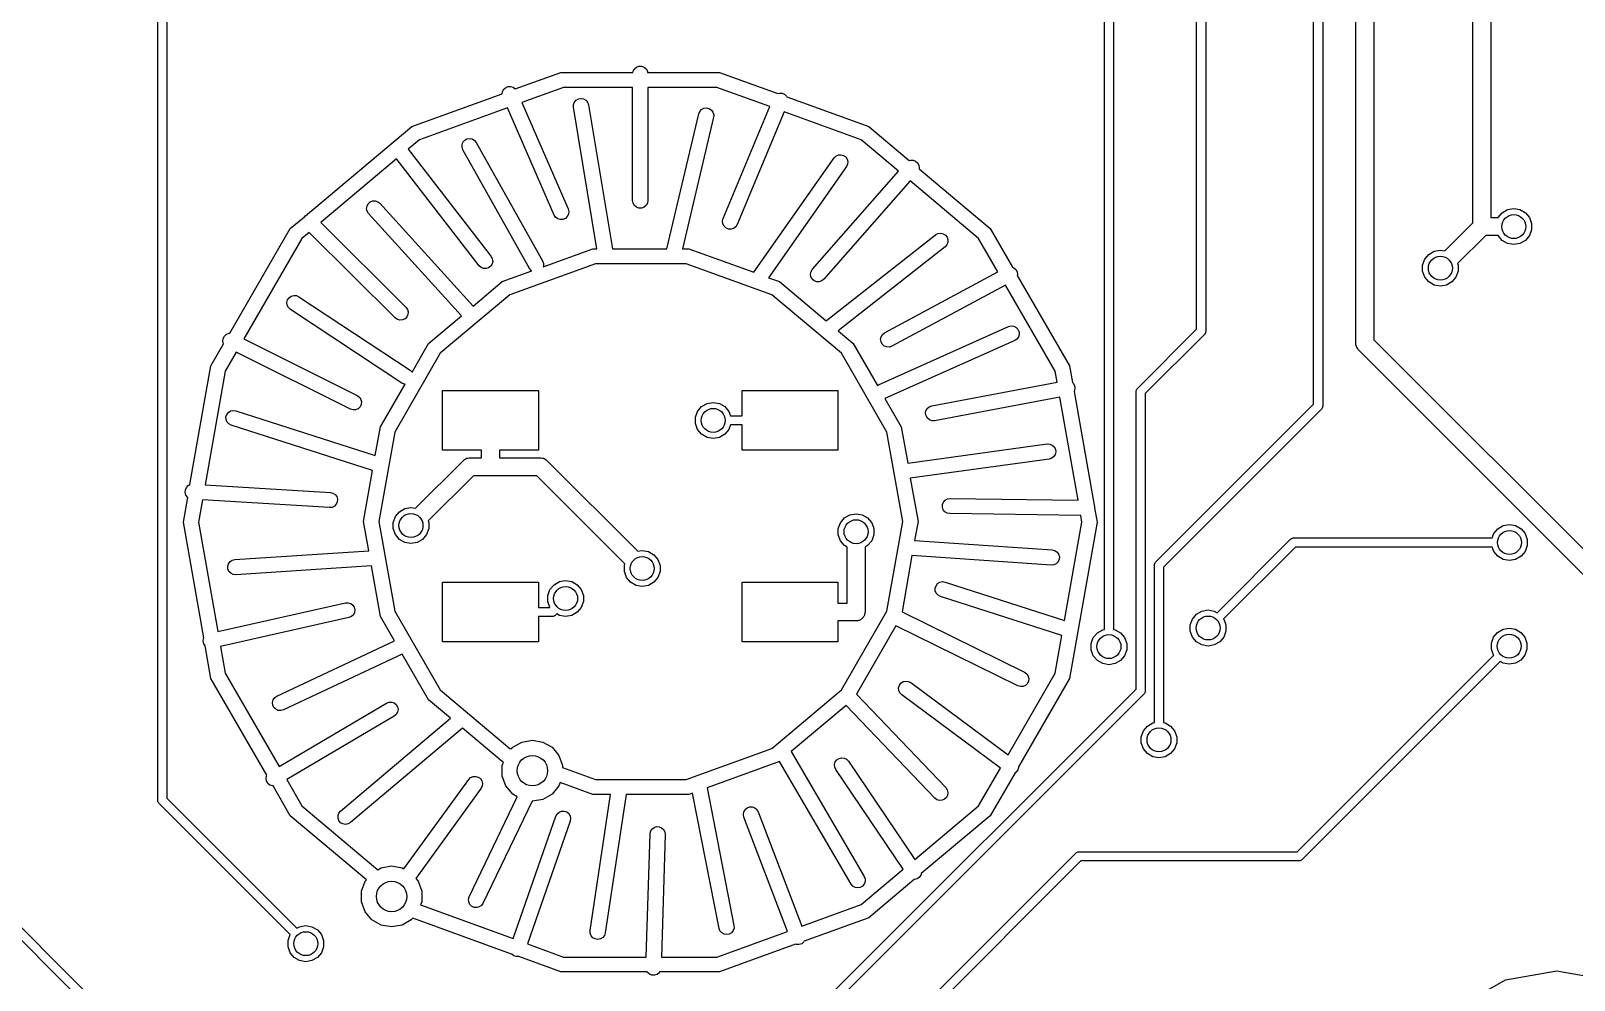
# Model space of a CAD drawing. Extents: x 0 to 100, y -163 to 0.
# Drawn here: x 27.03 to 52.79, y -145.15 to -129.3 of the extents above; entities that cross this region are included whole.
import ezdxf

# ---------------------------------------------------------------- set-up
doc = ezdxf.new("R2010")
doc.units = 0
doc.header["$MEASUREMENT"] = 0
doc.layers.add('BLACK', color=7, linetype='CONTINUOUS')

msp = doc.modelspace()

# ---------------------------------------------------------------- linework, layer by layer
at = {"layer": 'Black'}
for p, q in [((46.4883, -134.279), (46.4883, -105.562)), ((46.6407, -105.53), (46.6407, -134.31)), ((48.44, -135.53), (48.44, -113.162)), ((48.5924, -113.194), (48.5924, -135.561)), ((29.1448, -142.143), (29.1448, -116.789)), ((29.2972, -116.789), (29.2972, -142.111)), ((51.1013, -132.501), (51.1013, -118.384)), ((51.4013, -118.384), (51.4013, -132.413)), ((49.1466, -134.517), (49.1466, -120.184)), ((49.4466, -120.184), (49.4466, -134.454)), ((44.9481, -139.291), (44.9481, -120.793)), ((45.1005, -120.825), (45.1005, -139.291)), ((35.1143, -130.266), (35.8756, -129.989)), ((35.8756, -129.989), (37.0767, -129.989)), ((37.0767, -129.989), (37.0807, -129.967)), ((37.0807, -129.967), (37.1027, -129.928)), ((37.1027, -129.928), (37.1365, -129.9)), ((37.1365, -129.9), (37.1779, -129.885)), ((37.1779, -129.885), (37.2221, -129.885)), ((37.2221, -129.885), (37.2635, -129.9)), ((37.2635, -129.9), (37.2973, -129.928)), ((37.2973, -129.928), (37.3193, -129.967)), ((37.3193, -129.967), (37.3233, -129.989)), ((37.3233, -129.989), (38.5244, -129.989)), ((38.5244, -129.989), (39.4963, -130.343)), ((33.3865, -130.895), (34.8946, -130.346)), ((34.8946, -130.346), (34.8982, -130.314)), ((34.8982, -130.314), (34.9178, -130.275)), ((34.9178, -130.275), (34.9498, -130.244)), ((34.9498, -130.244), (34.9902, -130.227)), ((34.9902, -130.227), (35.0342, -130.224)), ((35.0342, -130.224), (35.0765, -130.236)), ((35.0765, -130.236), (35.112, -130.262)), ((35.112, -130.262), (35.1143, -130.266)), ((35.9197, -130.239), (35.2211, -130.493)), ((37.073, -130.239), (35.9197, -130.239)), ((37.073, -132.13), (37.073, -130.239)), ((38.4803, -130.239), (37.327, -130.239)), ((37.327, -130.239), (37.327, -132.13)), ((39.361, -130.56), (38.4803, -130.239)), ((39.4963, -130.343), (39.5236, -130.334)), ((39.5236, -130.334), (39.5677, -130.336)), ((39.5677, -130.336), (39.6084, -130.353)), ((39.6084, -130.353), (39.6409, -130.383)), ((34.982, -130.58), (33.5135, -131.115)), ((35.7636, -132.371), (34.982, -130.58)), ((35.2211, -130.493), (35.9964, -132.269)), ((36.0847, -130.571), (36.0852, -130.527)), ((36.4769, -132.933), (36.0847, -130.571)), ((36.0852, -130.527), (36.1007, -130.485)), ((36.1007, -130.485), (36.1293, -130.452)), ((36.1293, -130.452), (36.1678, -130.43)), ((36.1678, -130.43), (36.2113, -130.423)), ((36.2113, -130.423), (36.2546, -130.431)), ((36.2546, -130.431), (36.2926, -130.454)), ((36.2926, -130.454), (36.3206, -130.488)), ((36.3206, -130.488), (36.3353, -130.529)), ((36.3353, -130.529), (36.7343, -132.933)), ((38.1939, -130.64), (38.2241, -130.608)), ((38.2241, -130.608), (38.2636, -130.588)), ((38.2636, -130.588), (38.3074, -130.583)), ((38.3074, -130.583), (38.3503, -130.593)), ((38.3503, -130.593), (38.3871, -130.618)), ((38.5827, -132.431), (39.361, -130.56)), ((39.6409, -130.383), (39.6488, -130.398)), ((39.6488, -130.398), (41.0135, -130.895)), ((37.6429, -132.933), (38.1764, -130.681)), ((38.4236, -130.739), (37.9039, -132.933)), ((38.1764, -130.681), (38.1939, -130.64)), ((38.3871, -130.618), (38.4135, -130.653)), ((38.4135, -130.653), (38.4261, -130.695)), ((38.4261, -130.695), (38.4236, -130.739)), ((39.6, -130.647), (38.8173, -132.529)), ((40.8865, -131.115), (39.6, -130.647)), ((31.6121, -132.384), (33.3865, -130.895)), ((33.5135, -131.115), (33.3283, -131.27)), ((34.2408, -131.155), (34.2696, -131.122)), ((34.2696, -131.122), (34.3081, -131.1)), ((34.3081, -131.1), (34.3516, -131.093)), ((34.3516, -131.093), (34.3949, -131.101)), ((34.3949, -131.101), (34.4329, -131.124)), ((34.4329, -131.124), (34.4608, -131.158)), ((41.5102, -131.638), (40.8865, -131.115)), ((41.0135, -130.895), (41.6892, -131.462)), ((33.3283, -131.27), (34.7106, -133.062)), ((34.2247, -131.24), (34.2252, -131.196)), ((34.2392, -131.282), (34.2247, -131.24)), ((34.2252, -131.196), (34.2408, -131.155)), ((35.3492, -133.262), (34.2392, -131.282)), ((34.4608, -131.158), (35.5708, -133.138)), ((40.436, -131.417), (40.4673, -131.386)), ((40.4673, -131.386), (40.5072, -131.367)), ((40.5072, -131.367), (40.5512, -131.363)), ((40.5512, -131.363), (40.5938, -131.375)), ((40.5938, -131.375), (40.6299, -131.4)), ((33.1335, -131.434), (31.8668, -132.497)), ((34.5094, -133.218), (33.1335, -131.434)), ((39.096, -133.327), (40.436, -131.417)), ((40.644, -131.563), (39.3431, -133.417)), ((40.0745, -133.276), (41.5102, -131.638)), ((40.6299, -131.4), (40.6551, -131.436)), ((40.6626, -131.523), (40.644, -131.563)), ((40.6551, -131.436), (40.6665, -131.479)), ((40.6665, -131.479), (40.6626, -131.523)), ((41.6892, -131.462), (41.7106, -131.454)), ((41.7106, -131.454), (41.7547, -131.455)), ((41.7547, -131.455), (41.7958, -131.471)), ((41.7958, -131.471), (41.829, -131.5)), ((41.829, -131.5), (41.8502, -131.539)), ((41.8502, -131.539), (41.857, -131.583)), ((41.857, -131.583), (41.8536, -131.6)), ((41.8536, -131.6), (43.0426, -132.597)), ((41.7048, -131.801), (40.2655, -133.444)), ((42.848, -132.761), (41.7048, -131.801)), ((32.6596, -132.182), (32.6923, -132.153)), ((32.6923, -132.153), (32.7331, -132.136)), ((32.7331, -132.136), (32.7772, -132.134)), ((32.7772, -132.134), (32.8192, -132.148)), ((32.8192, -132.148), (32.8541, -132.175)), ((37.0807, -132.173), (37.073, -132.13)), ((37.327, -132.13), (37.3193, -132.173)), ((31.3574, -132.597), (31.5952, -132.398)), ((31.5952, -132.398), (31.6068, -132.386)), ((31.6068, -132.386), (31.6121, -132.384)), ((32.6331, -132.265), (32.6391, -132.221)), ((32.6424, -132.308), (32.6331, -132.265)), ((32.6391, -132.221), (32.6596, -132.182)), ((32.6659, -132.345), (32.6424, -132.308)), ((34.2158, -134.054), (32.6659, -132.345)), ((32.8541, -132.175), (34.4105, -133.891)), ((35.788, -132.408), (35.7636, -132.371)), ((35.8235, -132.434), (35.788, -132.408)), ((35.9822, -132.395), (35.9502, -132.426)), ((36.0018, -132.356), (35.9822, -132.395)), ((35.9964, -132.269), (36.0068, -132.312)), ((36.0068, -132.312), (36.0018, -132.356)), ((37.1027, -132.212), (37.0807, -132.173)), ((37.1365, -132.24), (37.1027, -132.212)), ((37.1779, -132.255), (37.1365, -132.24)), ((37.2221, -132.255), (37.1779, -132.255)), ((37.2635, -132.24), (37.2221, -132.255)), ((37.2973, -132.212), (37.2635, -132.24)), ((37.3193, -132.173), (37.2973, -132.212)), ((51.4013, -132.413), (51.5209, -132.413)), ((51.5209, -132.413), (51.5211, -132.413)), ((51.5211, -132.413), (51.5883, -132.333)), ((51.5883, -132.333), (51.6789, -132.281)), ((51.6789, -132.281), (51.7819, -132.262)), ((51.7819, -132.262), (51.8849, -132.281)), ((51.8849, -132.281), (51.9755, -132.333)), ((51.9755, -132.333), (52.0427, -132.413)), ((52.0427, -132.413), (52.0785, -132.511)), ((30.3482, -134.345), (31.3574, -132.597)), ((31.6714, -132.66), (31.552, -132.761)), ((33.1105, -134.09), (31.6714, -132.66)), ((31.8668, -132.497), (33.2895, -133.91)), ((35.8658, -132.446), (35.8235, -132.434)), ((35.9098, -132.443), (35.8658, -132.446)), ((35.9502, -132.426), (35.9098, -132.443)), ((38.5731, -132.474), (38.5827, -132.431)), ((38.5788, -132.518), (38.5731, -132.474)), ((38.5991, -132.557), (38.5788, -132.518)), ((38.6316, -132.587), (38.5991, -132.557)), ((38.6723, -132.604), (38.6316, -132.587)), ((38.7164, -132.606), (38.6723, -132.604)), ((38.7585, -132.593), (38.7164, -132.606)), ((38.7935, -132.566), (38.7585, -132.593)), ((38.8173, -132.529), (38.7935, -132.566)), ((42.1704, -132.679), (42.2141, -132.673)), ((42.2141, -132.673), (42.2573, -132.682)), ((43.0426, -132.597), (43.4156, -133.244)), ((50.6327, -132.97), (51.1013, -132.501)), ((52.0785, -132.616), (52.0427, -132.714)), ((52.0785, -132.511), (52.0785, -132.616)), ((31.552, -132.761), (30.5828, -134.439)), ((35.5809, -133.234), (36.4065, -132.933)), ((36.4065, -132.933), (36.4769, -132.933)), ((36.7343, -132.933), (37.6429, -132.933)), ((37.9039, -132.933), (38.0135, -132.933)), ((38.0135, -132.933), (39.0959, -133.327)), ((40.3115, -134.13), (42.1315, -132.7)), ((42.2885, -132.9), (40.5017, -134.304)), ((42.1315, -132.7), (42.1704, -132.679)), ((42.2573, -132.682), (42.2947, -132.705)), ((42.3179, -132.867), (42.2885, -132.9)), ((42.2947, -132.705), (42.322, -132.74)), ((42.3343, -132.826), (42.3179, -132.867)), ((42.322, -132.74), (42.3357, -132.782)), ((42.3357, -132.782), (42.3343, -132.826)), ((43.1721, -133.322), (42.848, -132.761)), ((51.3134, -132.713), (50.845, -133.182)), ((51.5209, -132.713), (51.3134, -132.713)), ((51.5211, -132.714), (51.5209, -132.713)), ((51.5883, -132.794), (51.5211, -132.714)), ((51.6789, -132.846), (51.5883, -132.794)), ((51.7819, -132.865), (51.6789, -132.846)), ((51.8849, -132.846), (51.7819, -132.865)), ((51.9755, -132.794), (51.8849, -132.846)), ((52.0427, -132.714), (51.9755, -132.794)), ((34.7275, -133.188), (34.7038, -133.226)), ((34.7106, -133.062), (34.731, -133.102)), ((34.7369, -133.145), (34.7275, -133.188)), ((34.731, -133.102), (34.7369, -133.145)), ((36.4506, -133.183), (35.0235, -133.703)), ((35.5708, -133.138), (35.5853, -133.18)), ((35.5853, -133.18), (35.5848, -133.224)), ((37.9694, -133.183), (36.4506, -133.183)), ((39.3965, -133.703), (37.9694, -133.183)), ((50.2604, -133.206), (50.2962, -133.107)), ((50.2962, -133.107), (50.3634, -133.027)), ((50.3634, -133.027), (50.454, -132.975)), ((50.454, -132.975), (50.557, -132.957)), ((50.557, -132.957), (50.6327, -132.97)), ((50.845, -133.182), (50.8536, -133.206)), ((34.542, -133.247), (34.5094, -133.218)), ((34.5828, -133.264), (34.542, -133.247)), ((34.6269, -133.266), (34.5828, -133.264)), ((34.6689, -133.253), (34.6269, -133.266)), ((34.7038, -133.226), (34.6689, -133.253)), ((34.8965, -133.483), (35.3894, -133.304)), ((35.3771, -133.296), (35.3492, -133.262)), ((35.3894, -133.304), (35.3771, -133.296)), ((35.5848, -133.224), (35.5809, -133.234)), ((39.0959, -133.327), (39.096, -133.327)), ((39.3431, -133.417), (39.5235, -133.483)), ((40.043, -133.357), (40.0516, -133.314)), ((40.0498, -133.401), (40.043, -133.357)), ((40.071, -133.44), (40.0498, -133.401)), ((40.0516, -133.314), (40.0745, -133.276)), ((40.1041, -133.469), (40.071, -133.44)), ((40.2655, -133.444), (40.2311, -133.471)), ((41.2799, -134.338), (43.1721, -133.322)), ((43.4156, -133.244), (43.4369, -133.252)), ((43.4369, -133.252), (43.4698, -133.281)), ((43.4698, -133.281), (43.4906, -133.32)), ((43.4906, -133.32), (43.4969, -133.364)), ((43.4969, -133.364), (43.4938, -133.379)), ((43.4938, -133.379), (44.367, -134.891)), ((50.2604, -133.31), (50.2604, -133.206)), ((50.2962, -133.408), (50.2604, -133.31)), ((50.3634, -133.488), (50.2962, -133.408)), ((50.8178, -133.408), (50.7506, -133.488)), ((50.8536, -133.31), (50.8178, -133.408)), ((50.8536, -133.206), (50.8536, -133.31)), ((35.0235, -133.703), (33.8601, -134.679)), ((34.4105, -133.891), (34.8965, -133.483)), ((40.5599, -134.679), (39.3965, -133.703)), ((39.5235, -133.483), (40.3044, -134.138)), ((40.1453, -133.485), (40.1041, -133.469)), ((40.1894, -133.486), (40.1453, -133.485)), ((40.2311, -133.471), (40.1894, -133.486)), ((43.2992, -133.542), (41.4001, -134.562)), ((44.1284, -134.978), (43.2992, -133.542)), ((50.454, -133.541), (50.3634, -133.488)), ((50.557, -133.559), (50.454, -133.541)), ((50.66, -133.541), (50.557, -133.559)), ((50.7506, -133.488), (50.66, -133.541)), ((31.3032, -133.832), (31.3135, -133.789)), ((31.3082, -133.876), (31.3032, -133.832)), ((31.3279, -133.916), (31.3082, -133.876)), ((31.3135, -133.789), (31.3378, -133.753)), ((31.3599, -133.946), (31.3279, -133.916)), ((31.3378, -133.753), (31.3733, -133.726)), ((33.2199, -135.176), (31.3599, -133.946)), ((31.3733, -133.726), (31.4156, -133.714)), ((31.4156, -133.714), (31.4596, -133.716)), ((31.4596, -133.716), (31.5001, -133.734)), ((31.5001, -133.734), (33.3601, -134.964)), ((33.2895, -133.91), (33.3149, -133.946)), ((33.3149, -133.946), (33.3265, -133.989)), ((33.1467, -134.115), (33.1105, -134.09)), ((33.1893, -134.127), (33.1467, -134.115)), ((33.2333, -134.123), (33.1893, -134.127)), ((33.2732, -134.104), (33.2333, -134.123)), ((33.3043, -134.073), (33.2732, -134.104)), ((33.3228, -134.032), (33.3043, -134.073)), ((33.3265, -133.989), (33.3228, -134.032)), ((33.6655, -134.516), (34.2158, -134.054)), ((40.3044, -134.138), (40.3115, -134.13)), ((30.2332, -134.478), (30.2383, -134.434)), ((30.2435, -134.521), (30.2332, -134.478)), ((30.2383, -134.434), (30.258, -134.394)), ((30.258, -134.394), (30.29, -134.364)), ((30.29, -134.364), (30.3305, -134.346)), ((30.3305, -134.346), (30.3482, -134.345)), ((30.5828, -134.439), (32.4768, -135.386)), ((40.5017, -134.304), (40.7545, -134.516)), ((41.1782, -135.204), (43.3482, -134.234)), ((41.2131, -134.446), (41.2221, -134.403)), ((41.2194, -134.49), (41.2131, -134.446)), ((41.2221, -134.403), (41.2453, -134.365)), ((41.2453, -134.365), (41.2799, -134.338)), ((43.4518, -134.466), (41.2849, -135.435)), ((43.3482, -134.234), (43.391, -134.223)), ((43.391, -134.223), (43.4348, -134.228)), ((43.4348, -134.228), (43.4745, -134.247)), ((43.4884, -134.441), (43.4518, -134.466)), ((43.4745, -134.247), (43.5052, -134.279)), ((43.5142, -134.406), (43.4884, -134.441)), ((43.5052, -134.279), (43.5232, -134.319)), ((43.5263, -134.363), (43.5142, -134.406)), ((43.5232, -134.319), (43.5263, -134.363)), ((45.5007, -135.266), (46.4883, -134.279)), ((46.6184, -134.364), (45.6308, -135.352)), ((46.6203, -134.362), (46.6184, -134.364)), ((46.6229, -134.359), (46.6203, -134.362)), ((46.6278, -134.351), (46.6229, -134.359)), ((46.6336, -134.343), (46.6278, -134.351)), ((46.6344, -134.339), (46.6336, -134.343)), ((46.6361, -134.336), (46.6344, -134.339)), ((46.6378, -134.327), (46.6361, -134.336)), ((46.6404, -134.317), (46.6378, -134.327)), ((46.6407, -134.31), (46.6401, -134.314)), ((46.6401, -134.314), (46.6404, -134.317)), ((49.4466, -134.454), (53.3931, -138.401)), ((30.033, -134.891), (30.2454, -134.523)), ((30.2454, -134.523), (30.2435, -134.521)), ((30.4555, -134.66), (30.2716, -134.978)), ((32.3632, -135.614), (30.4555, -134.66)), ((33.8601, -134.679), (33.1007, -135.994)), ((33.3902, -134.993), (33.6655, -134.516)), ((41.3193, -135.994), (40.5599, -134.679)), ((40.7545, -134.516), (41.1592, -135.217)), ((41.2402, -134.529), (41.2194, -134.49)), ((41.2731, -134.558), (41.2402, -134.529)), ((41.3141, -134.574), (41.2731, -134.558)), ((41.3582, -134.576), (41.3141, -134.574)), ((41.4001, -134.562), (41.3582, -134.576)), ((49.1477, -134.523), (49.1466, -134.517)), ((49.1472, -134.53), (49.1477, -134.523)), ((49.1522, -134.549), (49.1472, -134.53)), ((49.1556, -134.568), (49.1522, -134.549)), ((49.1589, -134.574), (49.1556, -134.568)), ((49.1607, -134.58), (49.1589, -134.574)), ((49.1719, -134.596), (49.1607, -134.58)), ((49.1817, -134.613), (49.1719, -134.596)), ((49.1867, -134.617), (49.1817, -134.613)), ((49.1905, -134.623), (49.1867, -134.617)), ((53.137, -138.569), (49.1905, -134.623)), ((29.6835, -136.873), (30.033, -134.891)), ((30.2716, -134.978), (29.9371, -136.875)), ((33.3601, -134.964), (33.3902, -134.993)), ((44.1608, -135.163), (44.1284, -134.978)), ((44.367, -134.891), (44.4159, -135.169)), ((32.862, -135.907), (33.2738, -135.194)), ((33.2604, -135.194), (33.2199, -135.176)), ((33.2738, -135.194), (33.2604, -135.194)), ((41.1592, -135.217), (41.1782, -135.204)), ((42.0666, -135.555), (44.1608, -135.163)), ((44.4159, -135.169), (44.4264, -135.177)), ((44.4264, -135.177), (44.4489, -135.215)), ((44.4489, -135.215), (44.457, -135.259)), ((32.4768, -135.386), (32.5122, -135.413)), ((32.5122, -135.413), (32.5365, -135.449)), ((32.5365, -135.449), (32.5468, -135.492)), ((32.5468, -135.492), (32.5417, -135.536)), ((33.9, -136.3), (33.9, -135.3)), ((33.9, -135.3), (35.5, -135.3)), ((35.5, -135.3), (35.5, -136.3)), ((38.3156, -135.517), (38.4186, -135.499)), ((38.4186, -135.499), (38.5216, -135.517)), ((38.9, -135.724), (38.9, -135.3)), ((38.9, -135.3), (40.5, -135.3)), ((40.5, -135.3), (40.5, -136.3)), ((41.2849, -135.435), (41.558, -135.907)), ((44.2049, -135.413), (42.1134, -135.805)), ((44.5079, -137.131), (44.2049, -135.413)), ((44.4498, -135.302), (44.4419, -135.316)), ((44.4419, -135.316), (44.7767, -137.215)), ((44.457, -135.259), (44.4498, -135.302)), ((45.4784, -135.32), (45.479, -135.317)), ((45.4784, -140.286), (45.4784, -135.32)), ((45.4787, -135.314), (45.4813, -135.304)), ((45.479, -135.317), (45.4787, -135.314)), ((45.4813, -135.304), (45.483, -135.294)), ((45.483, -135.294), (45.4847, -135.291)), ((45.4847, -135.291), (45.4855, -135.288)), ((45.4855, -135.288), (45.4913, -135.28)), ((45.4913, -135.28), (45.4962, -135.271)), ((45.4962, -135.271), (45.4988, -135.269)), ((45.4988, -135.269), (45.5007, -135.266)), ((45.6308, -135.352), (45.6308, -140.318)), ((30.2842, -135.743), (30.2976, -135.701)), ((30.2859, -135.787), (30.2842, -135.743)), ((30.2976, -135.701), (30.3247, -135.666)), ((30.3247, -135.666), (30.362, -135.642)), ((30.362, -135.642), (30.4051, -135.633)), ((30.4051, -135.633), (30.4488, -135.639)), ((30.4488, -135.639), (32.7777, -136.386)), ((32.4055, -135.626), (32.3632, -135.614)), ((32.4495, -135.624), (32.4055, -135.626)), ((32.49, -135.606), (32.4495, -135.624)), ((32.522, -135.576), (32.49, -135.606)), ((32.5417, -135.536), (32.522, -135.576)), ((38.122, -135.748), (38.1578, -135.649)), ((38.122, -135.852), (38.122, -135.748)), ((38.1578, -135.649), (38.225, -135.569)), ((38.225, -135.569), (38.3156, -135.517)), ((38.5216, -135.517), (38.6122, -135.569)), ((38.6122, -135.569), (38.6794, -135.649)), ((38.6794, -135.649), (38.7065, -135.724)), ((38.7065, -135.724), (38.9, -135.724)), ((41.963, -135.681), (41.9702, -135.638)), ((41.9711, -135.725), (41.963, -135.681)), ((41.9702, -135.638), (41.9918, -135.599)), ((41.9936, -135.763), (41.9711, -135.725)), ((41.9918, -135.599), (42.0253, -135.571)), ((42.0277, -135.791), (41.9936, -135.763)), ((42.0253, -135.571), (42.0666, -135.555)), ((45.8059, -138.164), (48.44, -135.53)), ((48.5701, -135.615), (45.936, -138.249)), ((48.572, -135.613), (48.5701, -135.615)), ((48.5746, -135.61), (48.572, -135.613)), ((48.5795, -135.602), (48.5746, -135.61)), ((48.5853, -135.594), (48.5795, -135.602)), ((48.5861, -135.59), (48.5853, -135.594)), ((48.5878, -135.587), (48.5861, -135.59)), ((48.5895, -135.578), (48.5878, -135.587)), ((48.5921, -135.568), (48.5895, -135.578)), ((48.5924, -135.561), (48.5918, -135.565)), ((48.5918, -135.565), (48.5921, -135.568)), ((30.3026, -135.828), (30.2859, -135.787)), ((30.3322, -135.86), (30.3026, -135.828)), ((30.3712, -135.881), (30.3322, -135.86)), ((32.7332, -136.638), (30.3712, -135.881)), ((32.7777, -136.386), (32.862, -135.907)), ((33.1007, -135.994), (32.837, -137.49)), ((38.1578, -135.951), (38.122, -135.852)), ((38.225, -136.031), (38.1578, -135.951)), ((38.6794, -135.951), (38.6122, -136.031)), ((38.7065, -135.876), (38.6794, -135.951)), ((38.9, -135.876), (38.7065, -135.876)), ((38.9, -136.3), (38.9, -135.876)), ((41.583, -137.49), (41.3193, -135.994)), ((41.558, -135.907), (41.6646, -136.513)), ((42.0693, -135.805), (42.0277, -135.791)), ((42.1134, -135.805), (42.0693, -135.805)), ((38.3156, -136.083), (38.225, -136.031)), ((38.4186, -136.101), (38.3156, -136.083)), ((38.5216, -136.083), (38.4186, -136.101)), ((38.6122, -136.031), (38.5216, -136.083)), ((41.6646, -136.513), (43.9928, -136.194)), ((43.9928, -136.194), (44.0369, -136.196)), ((44.0369, -136.196), (44.0777, -136.213)), ((44.0777, -136.213), (44.1104, -136.242)), ((44.1104, -136.242), (44.1309, -136.281)), ((44.1309, -136.281), (44.1369, -136.325)), ((33.4487, -137.268), (34.2488, -136.468)), ((34.55, -136.3), (33.9, -136.3)), ((34.2488, -136.468), (34.2542, -136.464)), ((34.2542, -136.464), (34.2585, -136.459)), ((34.2585, -136.459), (34.2755, -136.449)), ((34.2755, -136.449), (34.2915, -136.438)), ((34.2915, -136.438), (34.2979, -136.436)), ((34.2979, -136.436), (34.3036, -136.433)), ((34.3036, -136.433), (34.3229, -136.43)), ((34.3229, -136.43), (34.3418, -136.425)), ((34.3418, -136.425), (34.3484, -136.425)), ((34.3484, -136.425), (34.3549, -136.424)), ((34.3549, -136.424), (34.55, -136.424)), ((34.55, -136.424), (34.55, -136.3)), ((35.5, -136.3), (34.85, -136.3)), ((34.85, -136.3), (34.85, -136.424)), ((34.85, -136.424), (35.5339, -136.424)), ((35.5339, -136.424), (35.5404, -136.425)), ((35.5404, -136.425), (35.547, -136.425)), ((35.547, -136.425), (35.5659, -136.43)), ((35.5659, -136.43), (35.5852, -136.433)), ((35.5852, -136.433), (35.5909, -136.436)), ((35.5909, -136.436), (35.5973, -136.438)), ((35.5973, -136.438), (35.6133, -136.449)), ((35.6133, -136.449), (35.6303, -136.459)), ((35.6303, -136.459), (35.6346, -136.464)), ((35.6346, -136.464), (35.64, -136.468)), ((35.64, -136.468), (37.1577, -137.986)), ((40.5, -136.3), (38.9, -136.3)), ((44.0272, -136.446), (41.7088, -136.763)), ((44.0692, -136.432), (44.0272, -136.446)), ((44.1041, -136.405), (44.0692, -136.432)), ((44.1276, -136.368), (44.1041, -136.405)), ((44.1369, -136.325), (44.1276, -136.368)), ((32.583, -137.49), (32.7332, -136.638)), ((34.417, -136.724), (33.661, -137.48)), ((34.7, -136.724), (34.417, -136.724)), ((35.4718, -136.724), (34.7, -136.724)), ((36.9454, -138.198), (35.4718, -136.724)), ((41.7088, -136.763), (41.837, -137.49)), ((29.6038, -137.004), (29.6065, -136.96)), ((29.6163, -137.047), (29.6038, -137.004)), ((29.6065, -136.96), (29.6241, -136.92)), ((29.6426, -137.082), (29.6163, -137.047)), ((29.6241, -136.92), (29.6545, -136.888)), ((29.6545, -136.888), (29.6835, -136.873)), ((29.9371, -136.875), (32.0277, -137.003)), ((32.0277, -137.003), (32.0706, -137.014)), ((32.0706, -137.014), (32.1074, -137.038)), ((32.1074, -137.038), (32.1337, -137.073)), ((29.573, -137.5), (29.6463, -137.085)), ((29.6463, -137.085), (29.6426, -137.082)), ((29.8927, -137.127), (29.827, -137.5)), ((32.0123, -137.257), (29.8927, -137.127)), ((32.0561, -137.252), (32.0123, -137.257)), ((32.0955, -137.232), (32.0561, -137.252)), ((32.1259, -137.2), (32.0955, -137.232)), ((32.1435, -137.16), (32.1259, -137.2)), ((32.1337, -137.073), (32.1462, -137.116)), ((32.1462, -137.116), (32.1435, -137.16)), ((33.1794, -137.325), (33.27, -137.273)), ((33.27, -137.273), (33.373, -137.255)), ((33.373, -137.255), (33.4487, -137.268)), ((42.2447, -137.25), (42.2452, -137.206)), ((42.2592, -137.292), (42.2447, -137.25)), ((42.2452, -137.206), (42.2609, -137.165)), ((42.2871, -137.326), (42.2592, -137.292)), ((42.2609, -137.165), (42.2896, -137.132)), ((42.2896, -137.132), (42.3281, -137.11)), ((42.3281, -137.11), (42.3717, -137.103)), ((42.3717, -137.103), (44.5079, -137.131)), ((44.7767, -137.215), (44.7853, -137.24)), ((44.7853, -137.24), (44.7851, -137.262)), ((44.7851, -137.262), (44.827, -137.5)), ((29.9138, -139.432), (29.573, -137.5)), ((29.827, -137.5), (30.1485, -139.323)), ((32.6689, -137.977), (32.583, -137.49)), ((32.837, -137.49), (33.1007, -138.986)), ((33.0764, -137.504), (33.1122, -137.405)), ((33.0764, -137.608), (33.0764, -137.504)), ((33.1122, -137.405), (33.1794, -137.325)), ((33.661, -137.48), (33.6696, -137.504)), ((33.6696, -137.504), (33.6696, -137.608)), ((40.5061, -137.607), (40.5419, -137.509)), ((40.5419, -137.509), (40.6091, -137.429)), ((40.6091, -137.429), (40.6997, -137.376)), ((40.6997, -137.376), (40.8027, -137.358)), ((40.8027, -137.358), (40.9057, -137.376)), ((40.9057, -137.376), (40.9963, -137.429)), ((40.9963, -137.429), (41.0635, -137.509)), ((41.0635, -137.509), (41.0993, -137.607)), ((41.3193, -138.986), (41.583, -137.49)), ((41.837, -137.49), (41.781, -137.808)), ((42.325, -137.349), (42.2871, -137.326)), ((42.3683, -137.357), (42.325, -137.349)), ((44.5528, -137.386), (42.3683, -137.357)), ((44.284, -139.139), (44.573, -137.5)), ((44.827, -137.5), (44.367, -140.109)), ((44.573, -137.5), (44.5528, -137.386)), ((51.5163, -137.609), (51.6069, -137.556)), ((51.6069, -137.556), (51.7099, -137.538)), ((51.7099, -137.538), (51.8129, -137.556)), ((51.8129, -137.556), (51.9035, -137.609)), ((33.1122, -137.706), (33.0764, -137.608)), ((33.1794, -137.787), (33.1122, -137.706)), ((33.27, -137.839), (33.1794, -137.787)), ((33.5666, -137.787), (33.476, -137.839)), ((33.6338, -137.706), (33.5666, -137.787)), ((33.6696, -137.608), (33.6338, -137.706)), ((40.5061, -137.711), (40.5061, -137.607)), ((40.5419, -137.81), (40.5061, -137.711)), ((40.6091, -137.89), (40.5419, -137.81)), ((41.0635, -137.81), (40.9963, -137.89)), ((41.0993, -137.711), (41.0635, -137.81)), ((41.0993, -137.607), (41.0993, -137.711)), ((41.781, -137.808), (44.0786, -137.963)), ((46.8282, -139.011), (48.0536, -137.785)), ((48.0536, -137.785), (48.0564, -137.783)), ((48.0564, -137.783), (48.0585, -137.781)), ((48.0585, -137.781), (48.0671, -137.776)), ((48.0671, -137.776), (48.0753, -137.77)), ((48.0753, -137.77), (48.0785, -137.769)), ((48.0785, -137.769), (48.0814, -137.768)), ((48.0814, -137.768), (48.0912, -137.766)), ((48.0912, -137.766), (48.1009, -137.763)), ((48.1009, -137.763), (48.1042, -137.764)), ((48.1042, -137.764), (48.1075, -137.763)), ((48.1075, -137.763), (51.422, -137.763)), ((51.422, -137.763), (51.4491, -137.689)), ((51.4491, -137.689), (51.5163, -137.609)), ((51.9035, -137.609), (51.9707, -137.689)), ((51.9707, -137.689), (52.0065, -137.787)), ((52.0065, -137.787), (52.0065, -137.891)), ((30.4317, -138.123), (32.6689, -137.977)), ((33.373, -137.857), (33.27, -137.839)), ((33.476, -137.839), (33.373, -137.857)), ((37.1577, -137.986), (37.2334, -137.972)), ((37.2334, -137.972), (37.3364, -137.991)), ((37.3364, -137.991), (37.427, -138.043)), ((37.427, -138.043), (37.4942, -138.123)), ((40.6527, -137.915), (40.6091, -137.89)), ((40.6527, -138.85), (40.6527, -137.915)), ((40.9963, -137.89), (40.9527, -137.915)), ((40.9527, -137.915), (40.9527, -139)), ((41.7367, -138.059), (41.5711, -138.998)), ((44.0614, -138.217), (41.7367, -138.059)), ((44.0786, -137.963), (44.1214, -137.974)), ((44.1214, -137.974), (44.158, -137.998)), ((44.158, -137.998), (44.184, -138.034)), ((44.184, -138.034), (44.1963, -138.076)), ((44.1963, -138.076), (44.1933, -138.12)), ((48.1391, -137.915), (46.9391, -139.115)), ((51.422, -137.915), (48.1391, -137.915)), ((51.4491, -137.99), (51.422, -137.915)), ((51.5163, -138.07), (51.4491, -137.99)), ((51.6069, -138.122), (51.5163, -138.07)), ((51.9035, -138.07), (51.8129, -138.122)), ((51.9707, -137.99), (51.9035, -138.07)), ((52.0065, -137.891), (51.9707, -137.99)), ((30.3138, -138.236), (30.3261, -138.194)), ((30.3166, -138.28), (30.3138, -138.236)), ((30.3344, -138.321), (30.3166, -138.28)), ((30.3261, -138.194), (30.3522, -138.158)), ((30.3649, -138.352), (30.3344, -138.321)), ((30.3522, -138.158), (30.3889, -138.134)), ((30.3889, -138.134), (30.4317, -138.123)), ((32.7133, -138.229), (30.4483, -138.377)), ((32.862, -139.073), (32.7133, -138.229)), ((36.9368, -138.221), (36.9454, -138.198)), ((36.9368, -138.326), (36.9368, -138.221)), ((36.9726, -138.424), (36.9368, -138.326)), ((37.4942, -138.123), (37.53, -138.221)), ((37.53, -138.326), (37.4942, -138.424)), ((37.53, -138.221), (37.53, -138.326)), ((44.1053, -138.212), (44.0614, -138.217)), ((44.1449, -138.193), (44.1053, -138.212)), ((44.1754, -138.161), (44.1449, -138.193)), ((44.1933, -138.12), (44.1754, -138.161)), ((45.7836, -138.218), (45.7842, -138.214)), ((45.7836, -140.847), (45.7836, -138.218)), ((45.7839, -138.211), (45.7865, -138.202)), ((45.7842, -138.214), (45.7839, -138.211)), ((45.7865, -138.202), (45.7882, -138.192)), ((45.7882, -138.192), (45.7899, -138.189)), ((45.7899, -138.189), (45.7907, -138.186)), ((45.7907, -138.186), (45.7965, -138.177)), ((45.7965, -138.177), (45.8014, -138.169)), ((45.8014, -138.169), (45.804, -138.167)), ((45.804, -138.167), (45.8059, -138.164)), ((45.936, -138.249), (45.936, -140.847)), ((51.7099, -138.14), (51.6069, -138.122)), ((51.8129, -138.122), (51.7099, -138.14)), ((30.4044, -138.372), (30.3649, -138.352)), ((30.4483, -138.377), (30.4044, -138.372)), ((33.9, -139.5), (33.9, -138.5)), ((33.9, -138.5), (35.5, -138.5)), ((35.5, -138.5), (35.5, -138.924)), ((35.6937, -138.624), (35.7609, -138.544)), ((35.7609, -138.544), (35.8515, -138.491)), ((35.8515, -138.491), (35.9545, -138.473)), ((35.9545, -138.473), (36.0575, -138.491)), ((36.0575, -138.491), (36.1481, -138.544)), ((36.1481, -138.544), (36.2153, -138.624)), ((37.0398, -138.504), (36.9726, -138.424)), ((37.1304, -138.556), (37.0398, -138.504)), ((37.2334, -138.575), (37.1304, -138.556)), ((37.3364, -138.556), (37.2334, -138.575)), ((37.427, -138.504), (37.3364, -138.556)), ((37.4942, -138.424), (37.427, -138.504)), ((38.9, -139.5), (38.9, -138.5)), ((38.9, -138.5), (40.5, -138.5)), ((40.5, -138.5), (40.5, -138.85)), ((42.1242, -138.603), (42.1376, -138.561)), ((42.1376, -138.561), (42.1647, -138.526)), ((42.1647, -138.526), (42.202, -138.502)), ((42.202, -138.502), (42.2451, -138.493)), ((42.2451, -138.493), (42.2888, -138.499)), ((42.2888, -138.499), (44.284, -139.139)), ((30.1485, -139.323), (32.2823, -138.846)), ((32.2823, -138.846), (32.3263, -138.844)), ((32.3263, -138.844), (32.3684, -138.857)), ((32.3684, -138.857), (32.4035, -138.884)), ((35.6579, -138.722), (35.6937, -138.624)), ((35.6579, -138.827), (35.6579, -138.722)), ((35.6933, -138.924), (35.6579, -138.827)), ((36.2153, -138.624), (36.2511, -138.722)), ((36.2511, -138.827), (36.2153, -138.925)), ((36.2511, -138.722), (36.2511, -138.827)), ((40.5, -138.85), (40.6527, -138.85)), ((42.1259, -138.647), (42.1242, -138.603)), ((42.1426, -138.688), (42.1259, -138.647)), ((42.1722, -138.72), (42.1426, -138.688)), ((42.2112, -138.741), (42.1722, -138.72)), ((44.2395, -139.392), (42.2112, -138.741)), ((32.3377, -139.094), (30.1927, -139.574)), ((32.3784, -139.077), (32.3377, -139.094)), ((32.4109, -139.047), (32.3784, -139.077)), ((32.4035, -138.884), (32.4272, -138.921)), ((32.4312, -139.008), (32.4109, -139.047)), ((32.4272, -138.921), (32.4369, -138.964)), ((32.4369, -138.964), (32.4312, -139.008)), ((33.0988, -139.483), (32.862, -139.073)), ((33.1007, -138.986), (33.8601, -140.301)), ((35.5, -138.924), (35.6933, -138.924)), ((35.7289, -139.076), (35.5, -139.076)), ((35.5, -139.076), (35.5, -139.5)), ((35.7322, -139.076), (35.7289, -139.076)), ((35.7355, -139.076), (35.7322, -139.076)), ((35.7452, -139.073), (35.7355, -139.076)), ((35.755, -139.072), (35.7452, -139.073)), ((35.7579, -139.07), (35.755, -139.072)), ((35.7611, -139.069), (35.7579, -139.07)), ((35.7693, -139.063), (35.7611, -139.069)), ((35.7779, -139.058), (35.7693, -139.063)), ((35.78, -139.056), (35.7779, -139.058)), ((35.7828, -139.054), (35.78, -139.056)), ((35.8057, -139.031), (35.7828, -139.054)), ((35.8515, -139.057), (35.8057, -139.031)), ((35.9545, -139.076), (35.8515, -139.057)), ((36.0575, -139.057), (35.9545, -139.076)), ((36.1481, -139.005), (36.0575, -139.057)), ((36.2153, -138.925), (36.1481, -139.005)), ((40.5599, -140.301), (41.3193, -138.986)), ((40.8991, -139.115), (40.8878, -139.121)), ((40.9076, -139.105), (40.8991, -139.115)), ((40.9176, -139.096), (40.9076, -139.105)), ((40.9242, -139.085), (40.9176, -139.096)), ((40.9326, -139.075), (40.9242, -139.085)), ((40.9371, -139.063), (40.9326, -139.075)), ((40.9437, -139.051), (40.9371, -139.063)), ((40.9459, -139.038), (40.9437, -139.051)), ((40.9504, -139.026), (40.9459, -139.038)), ((40.9527, -139), (40.9504, -139.013)), ((40.9504, -139.013), (40.9504, -139.026)), ((41.5711, -138.998), (43.6162, -140.006)), ((46.4186, -139.117), (46.4858, -139.037)), ((46.4858, -139.037), (46.5764, -138.984)), ((46.5764, -138.984), (46.6794, -138.966)), ((46.6794, -138.966), (46.7824, -138.984)), ((46.7824, -138.984), (46.8282, -139.011)), ((46.9391, -139.115), (46.9402, -139.117)), ((40.8027, -139.15), (40.5, -139.15)), ((40.5, -139.15), (40.5, -139.5)), ((40.8156, -139.148), (40.8027, -139.15)), ((41.4671, -139.23), (40.8082, -140.371)), ((40.8287, -139.148), (40.8156, -139.148)), ((40.8411, -139.143), (40.8287, -139.148)), ((40.854, -139.141), (40.8411, -139.143)), ((40.8654, -139.134), (40.854, -139.141)), ((40.8777, -139.13), (40.8654, -139.134)), ((40.8878, -139.121), (40.8777, -139.13)), ((43.5038, -140.234), (41.4671, -139.23)), ((44.7635, -139.428), (44.8307, -139.348)), ((44.8307, -139.348), (44.9213, -139.295)), ((44.9213, -139.295), (44.9481, -139.291)), ((45.1005, -139.291), (45.1273, -139.295)), ((45.1273, -139.295), (45.2179, -139.348)), ((45.2179, -139.348), (45.2851, -139.428)), ((46.3828, -139.215), (46.4186, -139.117)), ((46.3828, -139.32), (46.3828, -139.215)), ((46.4186, -139.418), (46.3828, -139.32)), ((46.9402, -139.117), (46.976, -139.215)), ((46.976, -139.32), (46.9402, -139.418)), ((46.976, -139.215), (46.976, -139.32)), ((51.4457, -139.42), (51.5129, -139.34)), ((51.5129, -139.34), (51.6035, -139.288)), ((51.6035, -139.288), (51.7065, -139.27)), ((51.7065, -139.27), (51.8095, -139.288)), ((51.8095, -139.288), (51.9001, -139.34)), ((51.9001, -139.34), (51.9673, -139.42)), ((29.9031, -139.486), (29.9088, -139.442)), ((29.9128, -139.529), (29.9031, -139.486)), ((29.9088, -139.442), (29.9138, -139.432)), ((29.9365, -139.566), (29.9128, -139.529)), ((29.9374, -139.567), (29.9365, -139.566)), ((30.033, -140.109), (29.9374, -139.567)), ((30.1927, -139.574), (30.2716, -140.022)), ((31.136, -140.405), (33.0988, -139.483)), ((35.5, -139.5), (33.9, -139.5)), ((40.5, -139.5), (38.9, -139.5)), ((44.1284, -140.022), (44.2395, -139.392)), ((44.7277, -139.526), (44.7635, -139.428)), ((44.7277, -139.631), (44.7277, -139.526)), ((44.7635, -139.729), (44.7277, -139.631)), ((45.2851, -139.428), (45.3209, -139.526)), ((45.3209, -139.631), (45.2851, -139.729)), ((45.3209, -139.526), (45.3209, -139.631)), ((46.4858, -139.498), (46.4186, -139.418)), ((46.5764, -139.55), (46.4858, -139.498)), ((46.6794, -139.568), (46.5764, -139.55)), ((46.7824, -139.55), (46.6794, -139.568)), ((46.873, -139.498), (46.7824, -139.55)), ((46.9402, -139.418), (46.873, -139.498)), ((51.4099, -139.519), (51.4457, -139.42)), ((51.4099, -139.623), (51.4099, -139.519)), ((51.4457, -139.721), (51.4099, -139.623)), ((51.9673, -139.42), (52.0031, -139.519)), ((52.0031, -139.623), (51.9673, -139.721)), ((52.0031, -139.519), (52.0031, -139.623)), ((33.2262, -139.703), (31.244, -140.635)), ((33.6655, -140.464), (33.2262, -139.703)), ((44.8307, -139.809), (44.7635, -139.729)), ((44.9213, -139.861), (44.8307, -139.809)), ((45.0243, -139.88), (44.9213, -139.861)), ((45.1273, -139.861), (45.0243, -139.88)), ((45.2179, -139.809), (45.1273, -139.861)), ((45.2851, -139.729), (45.2179, -139.809)), ((48.1665, -143.003), (51.4468, -139.723)), ((51.5577, -139.827), (48.252, -143.133)), ((51.4468, -139.723), (51.4457, -139.721)), ((51.6035, -139.854), (51.5577, -139.827)), ((51.7065, -139.872), (51.6035, -139.854)), ((51.8095, -139.854), (51.7065, -139.872)), ((51.9001, -139.802), (51.8095, -139.854)), ((51.9673, -139.721), (51.9001, -139.802)), ((30.9668, -141.726), (30.033, -140.109)), ((30.2716, -140.022), (31.1708, -141.579)), ((43.341, -141.385), (44.1284, -140.022)), ((44.367, -140.109), (43.5155, -141.583)), ((43.6162, -140.006), (43.6517, -140.032)), ((43.6517, -140.032), (43.6762, -140.069)), ((43.6762, -140.069), (43.6867, -140.112)), ((43.6867, -140.112), (43.6819, -140.156)), ((33.8601, -140.301), (35.0235, -141.277)), ((39.3965, -141.277), (40.5599, -140.301)), ((40.4451, -145.32), (45.4784, -140.286)), ((45.6085, -140.372), (40.5306, -145.45)), ((40.8082, -140.371), (42.3018, -141.932)), ((41.5138, -140.265), (41.5264, -140.223)), ((41.5165, -140.309), (41.5138, -140.265)), ((41.534, -140.35), (41.5165, -140.309)), ((41.5264, -140.223), (41.5528, -140.188)), ((41.5643, -140.382), (41.534, -140.35)), ((41.5528, -140.188), (41.5896, -140.163)), ((43.2132, -141.607), (41.5643, -140.382)), ((41.5896, -140.163), (41.6325, -140.153)), ((41.6325, -140.153), (41.6763, -140.158)), ((41.6763, -140.158), (41.7157, -140.178)), ((41.7157, -140.178), (43.341, -141.385)), ((43.5462, -140.246), (43.5038, -140.234)), ((43.5902, -140.243), (43.5462, -140.246)), ((43.6306, -140.226), (43.5902, -140.243)), ((43.6624, -140.195), (43.6306, -140.226)), ((43.6819, -140.156), (43.6624, -140.195)), ((45.6104, -140.369), (45.6085, -140.372)), ((45.613, -140.367), (45.6104, -140.369)), ((45.6179, -140.358), (45.613, -140.367)), ((45.6237, -140.35), (45.6179, -140.358)), ((45.6245, -140.347), (45.6237, -140.35)), ((45.6262, -140.344), (45.6245, -140.347)), ((45.6279, -140.334), (45.6262, -140.344)), ((45.6305, -140.325), (45.6279, -140.334)), ((45.6308, -140.318), (45.6302, -140.321)), ((45.6302, -140.321), (45.6305, -140.325)), ((31.0635, -140.509), (31.0747, -140.467)), ((31.0674, -140.553), (31.0635, -140.509)), ((31.0862, -140.593), (31.0674, -140.553)), ((31.0747, -140.467), (31.0999, -140.43)), ((31.1175, -140.624), (31.0862, -140.593)), ((31.0999, -140.43), (31.136, -140.405)), ((31.1575, -140.643), (31.1175, -140.624)), ((31.2015, -140.646), (31.1575, -140.643)), ((31.1708, -141.579), (32.9655, -140.521)), ((31.244, -140.635), (31.2015, -140.646)), ((32.9655, -140.521), (33.0068, -140.505)), ((33.0068, -140.505), (33.0509, -140.505)), ((33.0509, -140.505), (33.0925, -140.519)), ((33.0925, -140.519), (33.1265, -140.547)), ((33.1265, -140.547), (33.1489, -140.585)), ((33.1489, -140.585), (33.157, -140.629)), ((33.157, -140.629), (33.1497, -140.672)), ((34.033, -140.773), (33.6655, -140.464)), ((40.6386, -140.561), (39.7217, -141.331)), ((42.1182, -142.108), (40.6386, -140.561)), ((33.0945, -140.739), (31.2978, -141.799)), ((32.198, -142.323), (34.033, -140.773)), ((33.128, -140.711), (33.0945, -140.739)), ((33.1497, -140.672), (33.128, -140.711)), ((45.599, -140.984), (45.6662, -140.904)), ((45.6662, -140.904), (45.7568, -140.852)), ((45.7568, -140.852), (45.7836, -140.847)), ((45.936, -140.847), (45.9628, -140.852)), ((45.9628, -140.852), (46.0534, -140.904)), ((46.0534, -140.904), (46.1206, -140.984)), ((34.2305, -140.938), (32.362, -142.517)), ((34.8965, -141.497), (34.2305, -140.938)), ((35.0722, -141.259), (35.2256, -141.171)), ((35.2256, -141.171), (35.4, -141.14)), ((35.4, -141.14), (35.5744, -141.171)), ((35.5744, -141.171), (35.7278, -141.259)), ((45.5632, -141.083), (45.599, -140.984)), ((45.5632, -141.187), (45.5632, -141.083)), ((46.1206, -140.984), (46.1564, -141.083)), ((46.1564, -141.083), (46.1564, -141.187)), ((35.0235, -141.277), (35.0494, -141.287)), ((35.0494, -141.287), (35.0722, -141.259)), ((35.7278, -141.259), (35.8416, -141.395)), ((35.8416, -141.395), (35.9022, -141.561)), ((37.9694, -141.797), (39.3965, -141.277)), ((39.7217, -141.331), (40.9397, -143.416)), ((40.5184, -141.444), (40.5612, -141.433)), ((40.5612, -141.433), (40.605, -141.438)), ((45.599, -141.285), (45.5632, -141.187)), ((45.6662, -141.365), (45.599, -141.285)), ((45.7568, -141.418), (45.6662, -141.365)), ((45.8598, -141.436), (45.7568, -141.418)), ((45.9628, -141.418), (45.8598, -141.436)), ((46.0534, -141.365), (45.9628, -141.418)), ((46.1206, -141.285), (46.0534, -141.365)), ((46.1564, -141.187), (46.1206, -141.285)), ((34.9183, -141.505), (34.8965, -141.497)), ((34.8978, -141.561), (34.9183, -141.505)), ((34.8978, -141.739), (34.8978, -141.561)), ((35.9022, -141.561), (35.9022, -141.597)), ((35.9022, -141.597), (36.4506, -141.797)), ((39.5235, -141.497), (38.3147, -141.937)), ((39.5243, -141.496), (39.5235, -141.497)), ((40.7203, -143.544), (39.5243, -141.496)), ((40.4437, -141.547), (40.4559, -141.504)), ((40.4468, -141.591), (40.4437, -141.547)), ((40.4647, -141.631), (40.4468, -141.591)), ((40.4559, -141.504), (40.4818, -141.469)), ((41.5877, -143.297), (40.4647, -141.631)), ((40.4818, -141.469), (40.5184, -141.444)), ((40.605, -141.438), (40.6447, -141.457)), ((40.6447, -141.457), (40.6753, -141.489)), ((40.6753, -141.489), (41.7834, -143.133)), ((42.848, -142.239), (43.2132, -141.607)), ((43.4562, -141.686), (43.0426, -142.403)), ((43.4772, -141.672), (43.4562, -141.686)), ((43.5036, -141.637), (43.4772, -141.672)), ((43.5162, -141.595), (43.5036, -141.637)), ((43.5155, -141.583), (43.5162, -141.595)), ((30.953, -141.781), (30.9603, -141.738)), ((30.9611, -141.825), (30.953, -141.781)), ((30.9603, -141.738), (30.9668, -141.726)), ((30.9835, -141.863), (30.9611, -141.825)), ((31.0175, -141.891), (30.9835, -141.863)), ((31.0591, -141.905), (31.0175, -141.891)), ((31.0702, -141.905), (31.0591, -141.905)), ((31.3574, -142.403), (31.0702, -141.905)), ((31.2978, -141.799), (31.552, -142.239)), ((33.2555, -143.289), (34.3371, -141.796)), ((34.5429, -141.944), (33.4531, -143.449)), ((34.3371, -141.796), (34.3688, -141.765)), ((34.3688, -141.765), (34.4091, -141.747)), ((34.4091, -141.747), (34.4531, -141.744)), ((34.4531, -141.744), (34.4955, -141.756)), ((34.4955, -141.756), (34.5312, -141.782)), ((34.5312, -141.782), (34.5559, -141.818)), ((34.5621, -141.905), (34.5429, -141.944)), ((34.5559, -141.818), (34.5667, -141.861)), ((34.5667, -141.861), (34.5621, -141.905)), ((34.9584, -141.905), (34.8978, -141.739)), ((35.0722, -142.041), (34.9584, -141.905)), ((35.8416, -141.905), (35.7278, -142.041)), ((35.8621, -141.849), (35.8416, -141.905)), ((36.4065, -142.047), (35.8621, -141.849)), ((36.4506, -141.797), (37.9694, -141.797)), ((38.3147, -141.937), (38.7646, -144.236)), ((42.3018, -141.932), (42.3263, -141.969)), ((29.1454, -142.146), (29.1448, -142.143)), ((29.1451, -142.149), (29.1454, -142.146)), ((29.1477, -142.159), (29.1451, -142.149)), ((29.1494, -142.169), (29.1477, -142.159)), ((29.1511, -142.172), (29.1494, -142.169)), ((29.1519, -142.175), (29.1511, -142.172)), ((29.1577, -142.183), (29.1519, -142.175)), ((29.1626, -142.192), (29.1577, -142.183)), ((29.1652, -142.194), (29.1626, -142.192)), ((29.1671, -142.196), (29.1652, -142.194)), ((31.3572, -144.387), (29.1671, -142.196)), ((29.2972, -142.111), (31.4681, -144.282)), ((34.3455, -143.755), (35.1483, -142.085)), ((35.3944, -142.159), (34.5745, -143.865)), ((35.1483, -142.085), (35.0722, -142.041)), ((35.4, -142.16), (35.3944, -142.159)), ((35.5744, -142.129), (35.4, -142.16)), ((35.7278, -142.041), (35.5744, -142.129)), ((36.3644, -144.321), (36.7061, -142.047)), ((36.7061, -142.047), (36.4065, -142.047)), ((36.9629, -142.047), (36.6156, -144.359)), ((38.0135, -142.047), (36.9629, -142.047)), ((38.0731, -142.025), (38.0135, -142.047)), ((38.5154, -144.284), (38.0731, -142.025)), ((42.1538, -142.134), (42.1182, -142.108)), ((42.1961, -142.146), (42.1538, -142.134)), ((42.2402, -142.143), (42.1961, -142.146)), ((42.2805, -142.126), (42.2402, -142.143)), ((42.3124, -142.095), (42.2805, -142.126)), ((42.3319, -142.056), (42.3124, -142.095)), ((42.3263, -141.969), (42.3367, -142.012)), ((42.3367, -142.012), (42.3319, -142.056)), ((32.6294, -143.47), (31.3574, -142.403)), ((31.552, -142.239), (32.8197, -143.303)), ((32.1549, -142.398), (32.1698, -142.357)), ((32.155, -142.442), (32.1549, -142.398)), ((32.1702, -142.484), (32.155, -142.442)), ((32.1698, -142.357), (32.198, -142.323)), ((35.0768, -144.454), (35.7901, -142.408)), ((35.7901, -142.408), (35.8116, -142.37)), ((35.8116, -142.37), (35.845, -142.341)), ((35.845, -142.341), (35.8862, -142.325)), ((35.8862, -142.325), (35.9303, -142.325)), ((35.9303, -142.325), (35.972, -142.339)), ((35.972, -142.339), (36.0062, -142.367)), ((36.0062, -142.367), (36.0287, -142.405)), ((36.0287, -142.405), (36.037, -142.448)), ((36.037, -142.448), (36.0299, -142.492)), ((38.923, -142.382), (38.93, -142.338)), ((38.9313, -142.425), (38.923, -142.382)), ((38.93, -142.338), (38.9515, -142.3)), ((39.6571, -144.333), (38.9313, -142.425)), ((38.9515, -142.3), (38.9849, -142.271)), ((38.9849, -142.271), (39.0261, -142.255)), ((39.0261, -142.255), (39.0702, -142.255)), ((39.0702, -142.255), (39.1119, -142.269)), ((39.1119, -142.269), (39.1461, -142.297)), ((39.1461, -142.297), (39.1687, -142.335)), ((39.1687, -142.335), (39.8958, -144.246)), ((41.7834, -143.133), (42.848, -142.239)), ((43.0426, -142.403), (41.8921, -143.368)), ((25.294, -142.695), (27.9188, -145.32)), ((32.1987, -142.518), (32.1702, -142.484)), ((32.237, -142.539), (32.1987, -142.518)), ((32.2804, -142.547), (32.237, -142.539)), ((32.3238, -142.539), (32.2804, -142.547)), ((32.362, -142.517), (32.3238, -142.539)), ((36.0299, -142.492), (35.3155, -144.541)), ((37.2986, -144.761), (37.3631, -142.706)), ((37.3631, -142.706), (37.3721, -142.663)), ((37.3721, -142.663), (37.3953, -142.625)), ((37.3953, -142.625), (37.43, -142.598)), ((37.43, -142.598), (37.4719, -142.584)), ((37.4719, -142.584), (37.516, -142.586)), ((37.516, -142.586), (37.5569, -142.602)), ((37.6169, -142.714), (37.5527, -144.761)), ((37.5569, -142.602), (37.5898, -142.631)), ((37.5898, -142.631), (37.6106, -142.67)), ((37.6106, -142.67), (37.6169, -142.714)), ((27.811, -145.427), (25.2085, -142.825)), ((41.8709, -145.625), (44.4704, -143.025)), ((44.5559, -143.155), (41.9564, -145.755)), ((44.4704, -143.025), (44.4732, -143.023)), ((44.4732, -143.023), (44.4753, -143.021)), ((44.4753, -143.021), (44.4839, -143.016)), ((44.4839, -143.016), (44.4921, -143.01)), ((44.4921, -143.01), (44.4953, -143.009)), ((44.4953, -143.009), (44.4982, -143.008)), ((44.4982, -143.008), (44.508, -143.006)), ((44.508, -143.006), (44.5177, -143.003)), ((44.5177, -143.003), (44.521, -143.004)), ((44.521, -143.004), (44.5243, -143.003)), ((44.5243, -143.003), (48.1665, -143.003)), ((48.1981, -143.155), (44.5559, -143.155)), ((48.2014, -143.155), (48.1981, -143.155)), ((48.2047, -143.155), (48.2014, -143.155)), ((48.2144, -143.153), (48.2047, -143.155)), ((48.2242, -143.151), (48.2144, -143.153)), ((48.2271, -143.149), (48.2242, -143.151)), ((48.2303, -143.148), (48.2271, -143.149)), ((48.2385, -143.143), (48.2303, -143.148)), ((48.2471, -143.138), (48.2385, -143.143)), ((48.2492, -143.135), (48.2471, -143.138)), ((48.252, -143.133), (48.2492, -143.135)), ((32.5478, -143.661), (32.6084, -143.495)), ((32.6084, -143.495), (32.6294, -143.47)), ((32.8197, -143.303), (32.8756, -143.271)), ((32.8756, -143.271), (33.05, -143.24)), ((33.05, -143.24), (33.2244, -143.271)), ((33.2244, -143.271), (33.2555, -143.289)), ((33.4531, -143.449), (33.4916, -143.495)), ((33.4916, -143.495), (33.5522, -143.661)), ((40.8865, -143.885), (41.5877, -143.297)), ((40.9397, -143.416), (40.955, -143.457)), ((40.955, -143.457), (40.9552, -143.501)), ((41.7749, -143.466), (41.0135, -144.105)), ((41.7788, -143.467), (41.7749, -143.466)), ((41.8216, -143.456), (41.7788, -143.467)), ((41.8582, -143.431), (41.8216, -143.456)), ((41.8841, -143.396), (41.8582, -143.431)), ((41.8921, -143.368), (41.8841, -143.396)), ((32.5478, -143.839), (32.5478, -143.661)), ((33.5522, -143.661), (33.5522, -143.839)), ((40.7489, -143.578), (40.7203, -143.544)), ((40.7872, -143.6), (40.7489, -143.578)), ((40.8306, -143.607), (40.7872, -143.6)), ((40.874, -143.599), (40.8306, -143.607)), ((40.9121, -143.577), (40.874, -143.599)), ((40.9403, -143.543), (40.9121, -143.577)), ((40.9552, -143.501), (40.9403, -143.543)), ((32.6084, -144.005), (32.5478, -143.839)), ((32.7222, -144.141), (32.6084, -144.005)), ((33.5522, -143.839), (33.5327, -143.892)), ((33.5327, -143.892), (35.0768, -144.454)), ((34.3336, -143.797), (34.3455, -143.755)), ((34.337, -143.841), (34.3336, -143.797)), ((34.3551, -143.882), (34.337, -143.841)), ((34.3859, -143.913), (34.3551, -143.882)), ((34.4257, -143.932), (34.3859, -143.913)), ((34.4696, -143.937), (34.4257, -143.932)), ((34.5123, -143.926), (34.4696, -143.937)), ((34.5487, -143.901), (34.5123, -143.926)), ((34.5745, -143.865), (34.5487, -143.901)), ((39.8958, -144.246), (40.8865, -143.885)), ((31.4681, -144.282), (31.5139, -144.256)), ((31.5139, -144.256), (31.6169, -144.237)), ((31.6169, -144.237), (31.7199, -144.256)), ((31.7199, -144.256), (31.8105, -144.308)), ((32.8756, -144.229), (32.7222, -144.141)), ((33.05, -144.26), (32.8756, -144.229)), ((33.2244, -144.229), (33.05, -144.26)), ((33.3778, -144.141), (33.2244, -144.229)), ((33.4026, -144.111), (33.3778, -144.141)), ((35.0531, -144.712), (33.4026, -144.111)), ((38.7646, -144.236), (38.7655, -144.28)), ((41.0135, -144.105), (39.9355, -144.498)), ((31.3203, -144.486), (31.3561, -144.388)), ((31.3203, -144.591), (31.3203, -144.486)), ((31.3561, -144.388), (31.3572, -144.387)), ((31.8105, -144.308), (31.8777, -144.388)), ((31.8777, -144.388), (31.9135, -144.486)), ((31.9135, -144.486), (31.9135, -144.591)), ((36.3655, -144.365), (36.3644, -144.321)), ((36.3817, -144.406), (36.3655, -144.365)), ((36.4109, -144.439), (36.3817, -144.406)), ((36.4496, -144.46), (36.4109, -144.439)), ((36.4932, -144.467), (36.4496, -144.46)), ((36.5365, -144.458), (36.4932, -144.467)), ((36.5741, -144.435), (36.5365, -144.458)), ((36.6016, -144.401), (36.5741, -144.435)), ((36.6156, -144.359), (36.6016, -144.401)), ((38.4803, -144.761), (39.6571, -144.333)), ((38.5312, -144.326), (38.5154, -144.284)), ((38.5602, -144.359), (38.5312, -144.326)), ((38.5988, -144.38), (38.5602, -144.359)), ((38.6424, -144.387), (38.5988, -144.38)), ((38.6857, -144.379), (38.6424, -144.387)), ((38.7234, -144.356), (38.6857, -144.379)), ((38.7512, -144.321), (38.7234, -144.356)), ((38.7655, -144.28), (38.7512, -144.321)), ((39.9285, -144.51), (39.8951, -144.539)), ((39.9355, -144.498), (39.9285, -144.51)), ((31.3561, -144.689), (31.3203, -144.591)), ((31.4233, -144.769), (31.3561, -144.689)), ((31.5139, -144.821), (31.4233, -144.769)), ((31.8105, -144.769), (31.7199, -144.821)), ((31.8777, -144.689), (31.8105, -144.769)), ((31.9135, -144.591), (31.8777, -144.689)), ((35.0538, -144.713), (35.0531, -144.712)), ((35.088, -144.741), (35.0538, -144.713)), ((35.1297, -144.755), (35.088, -144.741)), ((35.1713, -144.755), (35.1297, -144.755)), ((35.8756, -145.011), (35.1713, -144.755)), ((35.3155, -144.541), (35.9197, -144.761)), ((35.9197, -144.761), (37.2986, -144.761)), ((37.5527, -144.761), (38.4803, -144.761)), ((39.7928, -144.549), (38.5244, -145.011)), ((39.8098, -144.555), (39.7928, -144.549)), ((39.8539, -144.555), (39.8098, -144.555)), ((39.8951, -144.539), (39.8539, -144.555)), ((31.6169, -144.84), (31.5139, -144.821)), ((31.7199, -144.821), (31.6169, -144.84)), ((37.3162, -145.011), (35.8756, -145.011)), ((37.3202, -145.019), (37.3162, -145.011)), ((37.3531, -145.048), (37.3202, -145.019)), ((37.5147, -145.025), (37.48, -145.052)), ((37.5231, -145.011), (37.5147, -145.025)), ((38.5244, -145.011), (37.5231, -145.011)), ((51.6417, -145.142), (52.5, -144.99)), ((52.5, -144.99), (53.3583, -145.142)), ((37.394, -145.064), (37.3531, -145.048)), ((37.4381, -145.066), (37.394, -145.064)), ((37.48, -145.052), (37.4381, -145.066)), ((50.8869, -145.578), (51.6417, -145.142))]:
    msp.add_line(p, q, dxfattribs=at)
for centre, radius in [((51.7819, -132.564), 0.2), ((50.557, -133.258), 0.2), ((38.4186, -135.8), 0.2), ((33.373, -137.556), 0.2), ((40.8027, -137.659), 0.2), ((51.7099, -137.839), 0.2), ((37.2334, -138.273), 0.2), ((35.9545, -138.774), 0.2), ((46.6794, -139.267), 0.2), ((51.7065, -139.571), 0.2), ((45.0243, -139.578), 0.2), ((45.8598, -141.135), 0.2), ((35.4, -141.65), 0.254), ((33.05, -143.75), 0.254), ((31.6169, -144.538), 0.2)]:
    msp.add_circle(centre, radius, dxfattribs=at)

doc.saveas('drawing.dxf')
